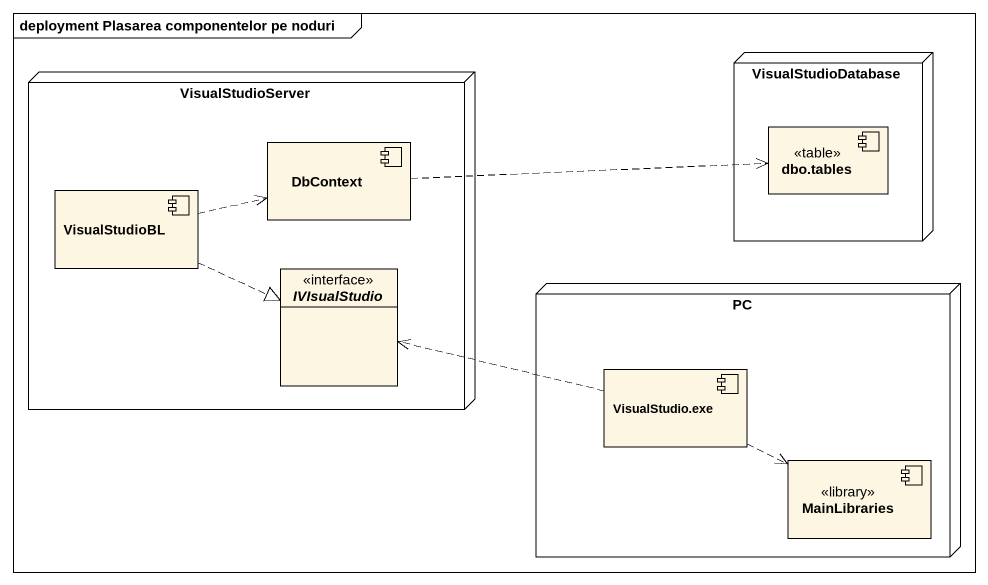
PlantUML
@startuml
mainframe deployment Plasarea componentelor pe noduri
allowmixing
hide circle
hide empty members
node VisualStudioDatabase {
  component "dbo.tables" as dbo_tables <<table>>
}
node VisualStudioServer {
  component DbContext
  component VisualStudioBL
  interface IVIsualStudio
}
node PC {
  component "VisualStudio.exe" as VisualStudio_exe
  component MainLibraries <<library>>
}
DbContext .right.> dbo_tables
VisualStudioBL .right.> DbContext
VisualStudioBL .right.|> IVIsualStudio
VisualStudio_exe .left.> IVIsualStudio
VisualStudio_exe .right.> MainLibraries
@enduml
